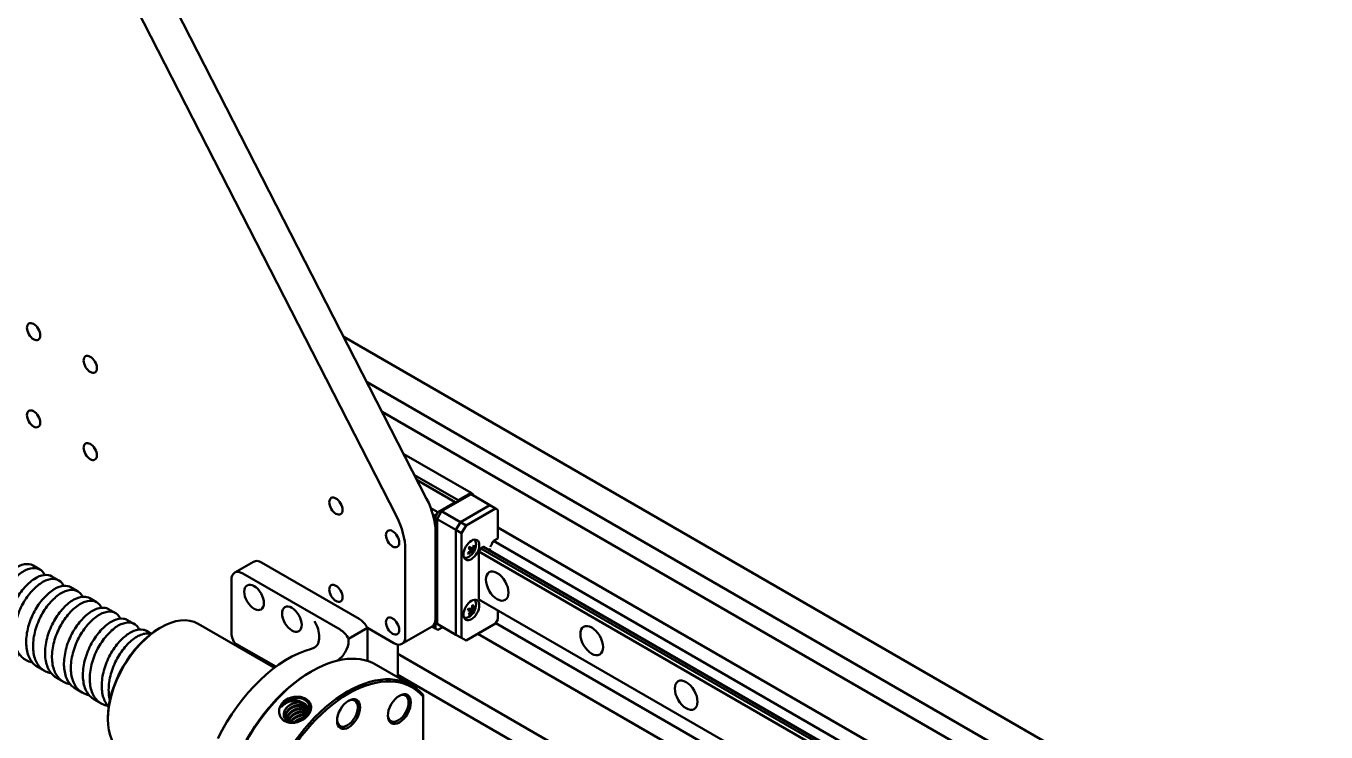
# Model space of a CAD drawing. Header units: millimetres. Extents: x 0 to 420, y 0 to 297.
# Drawn here: x 128.9 to 210, y 108.6 to 152.7 of the extents above; entities that cross this region are included whole.
import ezdxf

# ---------------------------------------------------------------- set-up
doc = ezdxf.new("R2010")
doc.units = ezdxf.units.MM
doc.header["$LTSCALE"] = 0.75
doc.layers.add('Visible', color=7, linetype='Continuous', lineweight=50)

msp = doc.modelspace()

# ---------------------------------------------------------------- linework, layer by layer
at = {"layer": 'Visible', "extrusion": (0, 0.816497, 0.57735)}
for p, q in [((153.929, 123.186, 64.728), (129.316, 171.265, 68.582)), ((152.043, 122.097, 66.268), (127.431, 170.177, 70.121)), ((148.759, 133.285, 46.823), (214.287, 95.453, 100.327)), ((150.21, 130.451, 50.215), (212.81, 94.309, 101.328)), ((151.156, 128.602, 53.7), (211.326, 93.863, 102.829)), ((156.696, 123.551, 62.948), (152.502, 125.972, 59.524)), ((155.894, 123.089, 63.603), (153.175, 124.659, 61.382)), ((155.706, 122.98, 63.757), (153.333, 124.35, 61.819)), ((156.696, 123.47, 62.891), (154.857, 122.408, 64.392)), ((156.696, 123.551, 62.948), (155.894, 123.089, 63.603)), ((156.837, 123.47, 62.717), (156.696, 123.551, 62.948)), ((157.874, 122.789, 63.853), (156.696, 123.47, 62.891)), ((156.837, 123.388, 62.66), (156.837, 123.47, 62.717)), ((154.622, 122.354, 64.642), (154.186, 122.606, 64.286)), ((155.706, 122.98, 63.757), (154.622, 122.354, 64.642)), ((157.874, 122.789, 63.853), (156.036, 121.728, 65.354)), ((157.874, 122.789, 63.853), (156.036, 121.728, 65.354)), ((158.228, 122.585, 64.141), (156.389, 121.524, 65.643)), ((158.228, 122.585, 64.141), (157.874, 122.789, 63.853)), ((158.369, 122.504, 63.91), (158.228, 122.585, 64.141)), ((158.369, 120.707, 62.64), (158.369, 122.504, 63.91)), ((154.48, 122.109, 64.642), (154.319, 122.202, 64.51)), ((154.622, 122.354, 64.642), (154.48, 122.109, 64.642)), ((154.48, 122.109, 64.642), (154.48, 120.34, 63.391)), ((154.857, 122.408, 64.392), (154.574, 121.918, 64.392)), ((155.753, 121.238, 65.354), (154.574, 121.918, 64.392)), ((154.574, 121.918, 64.392), (154.574, 115.386, 59.773)), ((156.036, 121.728, 65.354), (154.857, 122.408, 64.392)), ((156.036, 121.728, 65.354), (155.753, 121.238, 65.354)), ((156.036, 121.728, 65.354), (155.753, 121.238, 65.354)), ((156.389, 121.524, 65.643), (156.036, 121.728, 65.354)), ((154.48, 121.118, 63.941), (154.48, 115.672, 60.09)), ((155.753, 121.238, 65.354), (155.753, 114.706, 60.735)), ((156.107, 121.034, 65.643), (155.753, 121.238, 65.354)), ((155.753, 121.238, 65.354), (155.753, 114.706, 60.735)), ((156.389, 121.524, 65.643), (156.107, 121.034, 65.643)), ((156.107, 121.034, 65.643), (156.107, 114.502, 61.024)), ((158.369, 121.383, 61.674), (209.594, 91.809, 103.499)), ((152.595, 114.584, 61.63), (152.595, 120.03, 65.481)), ((154.48, 120.34, 63.391), (154.574, 120.285, 63.237)), ((154.574, 120.285, 63.237), (154.574, 117.019, 60.928)), ((156.555, 120.124, 63.814), (156.617, 120.05, 63.687)), ((156.798, 120.007, 64.121), (156.568, 120.139, 63.933)), ((156.751, 120.062, 64.217), (156.583, 120.159, 64.079)), ((156.61, 120.041, 63.689), (156.617, 120.05, 63.687)), ((156.617, 120.05, 63.687), (156.858, 119.911, 63.884)), ((156.911, 120.232, 64.046), (156.856, 120.263, 64.001)), ((157.191, 119.891, 63.506), (157.309, 120.095, 63.506)), ((157.306, 120.091, 63.502), (207.943, 90.856, 104.846)), ((157.309, 120.095, 63.506), (157.468, 120.187, 63.377)), ((157.463, 120.184, 63.37), (208.102, 90.947, 104.717)), ((157.496, 120.195, 63.313), (208.145, 90.953, 104.668)), ((157.899, 120.182, 62.845), (157.899, 120.184, 62.846)), ((158.099, 120.551, 62.851), (208.738, 91.315, 104.197)), ((158.1, 120.552, 62.86), (158.369, 120.707, 62.64)), ((143.138, 119.26, 53.355), (141.959, 118.579, 54.317)), ((143.638, 119.21, 53.932), (149.711, 115.704, 58.89)), ((156.727, 119.912, 64.141), (156.664, 119.948, 64.089)), ((157.191, 116.897, 61.389), (157.191, 119.891, 63.506)), ((157.191, 119.886, 63.503), (207.825, 90.652, 104.846)), ((129.383, 119.021, 41.733), (129.813, 118.772, 42.084)), ((148.532, 115.024, 59.853), (142.459, 118.53, 54.894)), ((130.561, 118.34, 42.695), (130.991, 118.092, 43.047)), ((131.74, 117.66, 43.658), (132.17, 117.412, 44.009)), ((141.752, 118.122, 53.74), (141.752, 114.856, 51.43)), ((132.918, 116.98, 44.62), (133.348, 116.731, 44.971)), ((154.574, 117.019, 60.928), (154.48, 117.074, 60.851)), ((154.574, 117.019, 60.928), (154.48, 116.856, 60.928)), ((154.48, 116.856, 60.928), (154.48, 115.087, 59.677)), ((157.191, 116.901, 61.393), (207.825, 87.667, 102.736)), ((157.309, 116.829, 61.197), (157.191, 116.897, 61.389)), ((157.312, 116.831, 61.194), (157.309, 116.829, 61.197)), ((134.097, 116.299, 45.582), (134.527, 116.051, 45.933)), ((156.68, 116.183, 61.561), (156.512, 116.28, 61.423)), ((156.751, 116.17, 61.465), (156.521, 116.303, 61.277)), ((156.623, 116.305, 61.031), (156.529, 116.322, 61.159)), ((156.558, 115.992, 61.345), (156.613, 115.96, 61.39)), ((156.623, 116.305, 61.031), (156.627, 116.315, 61.033)), ((156.864, 116.166, 61.228), (156.623, 116.305, 61.031)), ((156.798, 116.279, 61.485), (156.735, 116.315, 61.434)), ((158.369, 115.645, 59.061), (158.369, 116.221, 59.468)), ((135.275, 115.619, 46.544), (135.705, 115.37, 46.896)), ((137.274, 115.114, 51.902), (137.345, 115.155, 52.017)), ((144.434, 112.64, 53.206), (139.678, 115.386, 49.323)), ((152.387, 114.126, 61.053), (154.273, 115.214, 59.513)), ((154.48, 115.087, 59.677), (154.266, 115.211, 59.502)), ((155.753, 114.706, 60.735), (154.574, 115.386, 59.773)), ((154.622, 115.005, 59.446), (154.928, 115.182, 59.195)), ((156.389, 114.339, 60.562), (158.228, 115.4, 59.061)), ((158.228, 115.4, 59.061), (158.369, 115.645, 59.061)), ((158.239, 115.419, 56.925), (208.13, 86.614, 97.661)), ((136.454, 114.938, 47.507), (136.754, 114.765, 47.752)), ((150.238, 115.128, 59.128), (149.059, 114.447, 60.09)), ((149.059, 114.316, 59.997), (149.059, 114.447, 60.09)), ((149.059, 114.447, 60.09), (149.059, 114.447, 60.09)), ((150.238, 113.065, 57.67), (150.238, 115.128, 59.128)), ((150.238, 115.128, 59.128), (151.887, 114.175, 60.475)), ((150.238, 113.065, 57.67), (150.238, 115.128, 59.128)), ((154.48, 115.087, 59.677), (154.622, 115.005, 59.446)), ((156.107, 114.502, 61.024), (155.753, 114.706, 60.735)), ((156.107, 114.502, 61.024), (156.389, 114.339, 60.562)), ((157.122, 114.761, 54.221), (207.002, 85.963, 94.949)), ((144.527, 112.71, 53.311), (141.932, 114.207, 51.192)), ((152.123, 114.086, 56.082), (152.123, 112.05, 54.642)), ((152.123, 113.507, 48.082), (203.416, 83.893, 89.963)), ((129.662, 112.701, 44.139), (130.092, 112.453, 44.49)), ((152.988, 111.55, 58.83), (150.773, 112.83, 57.021)), ((130.841, 112.021, 45.101), (131.271, 111.772, 45.452)), ((146.702, 112.393, 61.524), (146.773, 112.433, 61.64)), ((152.123, 112.204, 46.291), (202.288, 83.241, 87.251)), ((132.019, 111.34, 46.063), (132.449, 111.092, 46.414)), ((133.198, 110.66, 47.026), (133.628, 110.411, 47.377)), ((153.702, 104.824, 53.372), (153.702, 110.848, 57.632)), ((134.045, 109.521, 51.902), (134.045, 109.44, 52.017))]:
    msp.add_line(p, q, dxfattribs=at)
at = {"layer": 'Visible', "extrusion": (0.707107, 0.408248, -0.57735)}
for centre in [(51.007, 141.405, 119.097), (47.472, 144.94, 119.097), (46.293, 136.691, 119.097), (42.758, 140.226, 119.097), (32.151, 160.261, 119.097), (28.615, 163.797, 119.097), (27.437, 155.547, 119.097), (23.901, 159.083, 119.097)]:
    msp.add_circle(centre, 0.583, dxfattribs=at)
at = {"layer": 'Visible', "extrusion": (-0.707107, 0.408248, -0.57735)}
for centre, radius in [((-182.281, 8.669, -98.871), 0.7), ((-171.433, 3.742, -96.704), 1.017), ((-169.578, 8.22, -96.704), 1.017)]:
    msp.add_circle(centre, radius, dxfattribs=at)
at = {"layer": 'Visible', "extrusion": (-0.707107, -0.408248, 0.57735)}
for centre, radius in [((-22.799, 164.898, -123.43), 1), ((-29.77, 150.032, -117.43), 0.867), ((-27.413, 152.389, -117.43), 0.867), ((-16.907, 170.791, -123.43), 1), ((-11.014, 176.684, -123.43), 1)]:
    msp.add_circle(centre, radius, dxfattribs=at)
at = {"layer": 'Visible', "extrusion": (0.707107, -0.408248, 0.57735)}
msp.add_circle((179.029, 5.417, 98.871), 0.7, dxfattribs=at)
at = {"layer": 'Visible', "extrusion": (-0.707107, -0.408248, 0.57735)}
for centre, radius, start, end in [((-30.008, 162.055, -121.764), 3.333, 45, 85), ((-30.713, 149.56, -119.097), 1, 135, 180), ((-24.64, 155.633, -119.097), 1, 86.81032, 135), ((-23.642, 158.988, -121.764), 1, 360, 45)]:
    msp.add_arc(centre, radius, start, end, dxfattribs=at)
at = {"layer": 'Visible', "extrusion": (-0.707107, 0.408248, -0.57735)}
for centre, radius, start, end in [((-184.522, 9.682, -96.704), 0.167, 261.8699, 8.1301), ((-182.281, 8.669, -98.638), 0.643, 184.42863, 224.94289), ((-182.76, 7.649, -98.871), 0.0833, 135, 196.18085), ((-183.085, 6.994, -98.871), 0.0833, 50, 104.39105), ((-183.392, 7.016, -98.871), 0.0833, 67.29097, 135), ((-182.281, 8.669, -98.638), 0.643, 315.05711, 355.57263), ((-179.029, 5.417, -98.638), 0.643, 184.42669, 224.94289), ((-179.029, 5.417, -98.638), 0.643, 315.05711, 355.57331), ((-165.1, 3.742, -80.038), 4.567, 45, 135), ((-165.1, 3.742, -91.371), 7.9, 83.33245, 150.19899), ((-172.823, 8.165, -91.371), 1, 315, 330.19899), ((-165.1, 3.742, -93.371), 7.9, 83.33245, 135), ((-165.1, 3.742, -96.604), 8, 78.55731, 191.44269), ((-165.1, 3.742, -96.704), 7.9, 78.77536, 191.22464)]:
    msp.add_arc(centre, radius, start, end, dxfattribs=at)
at = {"layer": 'Visible', "extrusion": (0.707107, 0.408248, -0.57735)}
for centre, radius, start, end in [((30.008, 162.055, 119.097), 3.333, 95, 135), ((30.713, 149.56, 117.43), 1, 315, 45), ((27.885, 146.732, 117.43), 1, 273.18968, 315), ((24.64, 155.633, 117.43), 1, 45, 93.18968), ((23.642, 158.988, 119.097), 1, 135, 225)]:
    msp.add_arc(centre, radius, start, end, dxfattribs=at)
at = {"layer": 'Visible', "extrusion": (-0.386831, 0.460146, 0.799142)}
for centre, radius, start, end in [((-196.935, 44.916, 46.185), 0.852, 102.13763, 110.20993), ((-196.935, 44.916, 45.928), 0.907, 109.9652, 126.59934), ((-196.935, 44.916, 45.928), 0.907, 85.74822, 102.38236)]:
    msp.add_arc(centre, radius, start, end, dxfattribs=at)
at = {"layer": 'Visible', "extrusion": (-0.591914, -0.788415, 0.167449)}
for centre, radius, start, end in [((52.572, 94.567, -176.569), 0.907, 39.63814, 56.27228), ((52.572, 94.567, -176.312), 0.852, 31.81057, 39.88287), ((52.572, 94.567, -176.569), 0.907, 15.42116, 32.0553)]:
    msp.add_arc(centre, radius, start, end, dxfattribs=at)
at = {"layer": 'Visible', "extrusion": (5.1e-15, -2e-16, -1)}
msp.add_arc((-156.099, 120.357, -63.656), 0.909, 179.95052, 240.04948, dxfattribs=at)
at = {"layer": 'Visible', "extrusion": (0.591914, 0.788415, -0.167449)}
for centre, radius, start, end in [((-52.572, 94.567, 176.689), 0.907, 123.72772, 140.36186), ((-52.572, 94.567, 176.689), 0.907, 147.9447, 164.57884), ((-52.572, 94.567, 176.946), 0.852, 140.11713, 148.18943)]:
    msp.add_arc(centre, radius, start, end, dxfattribs=at)
at = {"layer": 'Visible', "extrusion": (0.386831, -0.460146, -0.799142)}
for centre, radius, start, end in [((196.935, 44.916, -45.808), 0.907, 53.40066, 70.0348), ((196.935, 44.916, -45.808), 0.907, 77.61764, 94.25178), ((196.935, 44.916, -45.551), 0.852, 69.79007, 77.86237)]:
    msp.add_arc(centre, radius, start, end, dxfattribs=at)
at = {"layer": 'Visible', "extrusion": (0.707107, -0.408248, 0.57735)}
for centre, radius, start, end in [((182.89, 7.047, 98.871), 0.0833, 233.14412, 307.79217), ((183.205, 7.462, 98.871), 0.4, 255.60895, 292.70903), ((165.1, 3.742, 80.138), 4.667, 0, 180), ((165.1, 3.742, 93.471), 8, 0, 101.44269), ((172.823, 8.165, 93.371), 1, 223.59484, 315), ((165.1, 3.742, 93.371), 7.9, 45, 101.22464), ((169.578, 8.22, 96.604), 0.917, 138.04573, 41.95428), ((171.433, 3.742, 96.604), 0.917, 138.04573, 41.95428)]:
    msp.add_arc(centre, radius, start, end, dxfattribs=at)
at = {"layer": 'Visible', "extrusion": (-0.591914, 0.104932, 0.799142)}
for centre, radius, start, end in [((-142.058, 143.234, -31.097), 0.852, 69.79007, 77.86237), ((-142.058, 143.234, -31.354), 0.907, 53.40066, 70.0348), ((-142.058, 143.234, -31.354), 0.907, 77.61764, 94.25178)]:
    msp.add_arc(centre, radius, start, end, dxfattribs=at)
at = {"layer": 'Visible', "extrusion": (-0.386831, -0.90682, -0.167449)}
for centre, radius, start, end in [((97.83, 31.924, -176.274), 0.907, 39.63814, 56.27228), ((97.83, 31.924, -176.017), 0.852, 31.81057, 39.88287), ((97.83, 31.924, -176.274), 0.907, 15.42116, 32.0553)]:
    msp.add_arc(centre, radius, start, end, dxfattribs=at)
at = {"layer": 'Visible', "extrusion": (0.386831, 0.90682, 0.167449)}
for centre, radius, start, end in [((-97.83, 31.924, 176.394), 0.907, 123.72772, 140.36186), ((-97.83, 31.924, 176.651), 0.852, 140.11713, 148.18943), ((-97.83, 31.924, 176.394), 0.907, 147.9447, 164.57884)]:
    msp.add_arc(centre, radius, start, end, dxfattribs=at)
at = {"layer": 'Visible', "extrusion": (1.2e-15, -2e-16, -1)}
msp.add_arc((-156.099, 116.601, -61), 0.909, 179.95052, 240.04948, dxfattribs=at)
at = {"layer": 'Visible', "extrusion": (0.591914, -0.104932, -0.799142)}
for centre, radius, start, end in [((142.058, 143.234, 31.474), 0.907, 109.9652, 126.59934), ((142.058, 143.234, 31.474), 0.907, 85.74822, 102.38236), ((142.058, 143.234, 31.731), 0.852, 102.13763, 110.20993)]:
    msp.add_arc(centre, radius, start, end, dxfattribs=at)
at = {"layer": 'Visible', "extrusion": (-0.270598, 0.598115, 0.754344)}
msp.add_arc((-178.122, 11.664, 74.355), 0.783, 218.06036, 307.23554, dxfattribs=at)
at = {"layer": 'Visible', "extrusion": (-0.5, -0.288675, -0.816497)}
msp.add_ellipse((146.231, 115.132, 58.843), major_axis=(-0.707, 1.225), ratio=0.707107, start_param=1.570796, end_param=3.141593, dxfattribs=at)
at = {"layer": 'Visible'}
for points, knots in [([(129.383, 119.021, 41.733), (129.382, 119.021, 41.734), (129.381, 119.022, 41.736), (129.232, 119.107, 42.04), (129.048, 119.135, 42.338), (128.643, 119.065, 42.898), (128.428, 118.968, 43.155), (127.983, 118.656, 43.607), (127.758, 118.44, 43.793), (127.35, 117.932, 44.05), (127.169, 117.649, 44.123), (126.869, 117.027, 44.17), (126.754, 116.694, 44.138), (126.609, 116.024, 43.968), (126.582, 115.693, 43.829), (126.622, 115.098, 43.468), (126.689, 114.835, 43.257), (126.918, 114.381, 42.78), (127.08, 114.2, 42.517), (127.287, 114.072, 42.238), (127.296, 114.067, 42.226), (127.305, 114.062, 42.214)], [-98.067352, -98.067352, -98.067352, -98.067352, -98.066043, -98.066043, -97.751814, -97.751814, -97.439443, -97.439443, -97.114919, -97.114919, -96.807048, -96.807048, -96.491058, -96.491058, -96.169895, -96.169895, -95.862664, -95.862664, -95.544002, -95.544002, -95.529812, -95.529812, -95.529812, -95.529812]), ([(128.149, 113.669, 42.067), (128.131, 113.672, 42.087), (128.113, 113.675, 42.107), (127.861, 113.725, 42.39), (127.653, 113.837, 42.662), (127.319, 114.175, 43.184), (127.194, 114.395, 43.429), (127.041, 114.911, 43.863), (127.014, 115.2, 44.05), (127.047, 115.837, 44.341), (127.112, 116.179, 44.44), (127.326, 116.844, 44.522), (127.47, 117.162, 44.51), (127.822, 117.748, 44.379), (128.027, 118.01, 44.259), (128.461, 118.448, 43.914), (128.686, 118.617, 43.694), (129.118, 118.831, 43.192), (129.322, 118.877, 42.919), (129.696, 118.85, 42.332), (129.856, 118.773, 42.019), (130.03, 118.579, 41.578), (130.075, 118.51, 41.447), (130.111, 118.431, 41.318)], [-16.030081, -16.030081, -16.030081, -16.030081, -16.006193, -16.006193, -15.686164, -15.686164, -15.37247, -15.37247, -15.0648, -15.0648, -14.742743, -14.742743, -14.432753, -14.432753, -14.117184, -14.117184, -13.79943, -13.79943, -13.493037, -13.493037, -13.172415, -13.172415, -13.032323, -13.032323, -13.032323, -13.032323]), ([(130.561, 118.34, 42.695), (130.425, 118.419, 42.972), (130.261, 118.449, 43.244), (129.881, 118.404, 43.785), (129.668, 118.319, 44.047), (129.225, 118.03, 44.511), (128.999, 117.824, 44.706), (128.585, 117.332, 44.983), (128.398, 117.054, 45.067), (128.085, 116.44, 45.134), (127.963, 116.11, 45.113), (127.801, 115.44, 44.964), (127.765, 115.106, 44.835), (127.787, 114.501, 44.49), (127.844, 114.232, 44.285), (128.054, 113.762, 43.819), (128.207, 113.57, 43.56), (128.425, 113.417, 43.255), (128.454, 113.398, 43.216), (128.484, 113.381, 43.176)], [-93.000017, -93.000017, -93.000017, -93.000017, -92.714731, -92.714731, -92.40516, -92.40516, -92.083537, -92.083537, -91.776023, -91.776023, -91.462741, -91.462741, -91.143004, -91.143004, -90.837764, -90.837764, -90.521471, -90.521471, -90.474886, -90.474886, -90.474886, -90.474886]), ([(129.327, 112.989, 43.03), (129.287, 112.995, 43.074), (129.247, 113.003, 43.119), (128.978, 113.072, 43.43), (128.777, 113.196, 43.701), (128.459, 113.554, 44.218), (128.343, 113.782, 44.458), (128.208, 114.313, 44.882), (128.19, 114.609, 45.062), (128.241, 115.254, 45.335), (128.315, 115.596, 45.423), (128.543, 116.256, 45.484), (128.693, 116.568, 45.462), (129.058, 117.145, 45.311), (129.268, 117.403, 45.179), (129.707, 117.823, 44.813), (129.932, 117.98, 44.585), (130.36, 118.169, 44.073), (130.56, 118.203, 43.797), (130.923, 118.152, 43.204), (131.077, 118.063, 42.891), (131.228, 117.868, 42.482), (131.261, 117.812, 42.38), (131.289, 117.75, 42.281)], [-21.081049, -21.081049, -21.081049, -21.081049, -21.026792, -21.026792, -20.706855, -20.706855, -20.394529, -20.394529, -20.085382, -20.085382, -19.764843, -19.764843, -19.45633, -19.45633, -19.137532, -19.137532, -18.82158, -18.82158, -18.51636, -18.51636, -18.196553, -18.196553, -18.087946, -18.087946, -18.087946, -18.087946]), ([(131.74, 117.66, 43.658), (131.618, 117.731, 43.906), (131.472, 117.762, 44.152), (131.118, 117.74, 44.671), (130.907, 117.666, 44.937), (130.467, 117.4, 45.413), (130.242, 117.206, 45.616), (129.821, 116.729, 45.914), (129.628, 116.457, 46.009), (129.303, 115.851, 46.095), (129.174, 115.525, 46.085), (128.996, 114.856, 45.957), (128.95, 114.519, 45.837), (128.955, 113.904, 45.509), (129.002, 113.629, 45.31), (129.194, 113.144, 44.854), (129.338, 112.942, 44.599), (129.566, 112.762, 44.27), (129.613, 112.73, 44.204), (129.662, 112.701, 44.139)], [-87.951487, -87.951487, -87.951487, -87.951487, -87.69516, -87.69516, -87.386927, -87.386927, -87.066677, -87.066677, -86.757506, -86.757506, -86.44545, -86.44545, -86.125671, -86.125671, -85.820437, -85.820437, -85.505117, -85.505117, -85.427027, -85.427027, -85.427027, -85.427027]), ([(130.506, 112.308, 43.992), (130.445, 112.318, 44.058), (130.386, 112.331, 44.126), (130.101, 112.42, 44.464), (129.904, 112.557, 44.738), (129.601, 112.937, 45.251), (129.494, 113.173, 45.486), (129.377, 113.718, 45.899), (129.368, 114.021, 46.073), (129.438, 114.673, 46.327), (129.52, 115.014, 46.404), (129.763, 115.668, 46.444), (129.919, 115.975, 46.411), (130.294, 116.539, 46.24), (130.507, 116.79, 46.097), (130.949, 117.19, 45.714), (131.172, 117.336, 45.48), (131.596, 117.502, 44.958), (131.794, 117.524, 44.678), (132.146, 117.451, 44.081), (132.293, 117.351, 43.768), (132.424, 117.157, 43.39), (132.447, 117.115, 43.316), (132.468, 117.07, 43.243)], [-26.142397, -26.142397, -26.142397, -26.142397, -26.060562, -26.060562, -25.736072, -25.736072, -25.423734, -25.423734, -25.111114, -25.111114, -24.790697, -24.790697, -24.482331, -24.482331, -24.162032, -24.162032, -23.846494, -23.846494, -23.540541, -23.540541, -23.220141, -23.220141, -23.140666, -23.140666, -23.140666, -23.140666]), ([(132.918, 116.98, 44.62), (132.81, 117.042, 44.839), (132.684, 117.074, 45.058), (132.355, 117.073, 45.554), (132.148, 117.011, 45.823), (131.711, 116.769, 46.311), (131.486, 116.586, 46.522), (131.059, 116.126, 46.841), (130.861, 115.858, 46.947), (130.523, 115.262, 47.054), (130.387, 114.939, 47.054), (130.192, 114.269, 46.946), (130.138, 113.927, 46.835), (130.126, 113.3, 46.521), (130.165, 113.019, 46.327), (130.34, 112.521, 45.88), (130.476, 112.311, 45.629), (130.711, 112.105, 45.279), (130.774, 112.059, 45.19), (130.841, 112.021, 45.101)], [-82.898871, -82.898871, -82.898871, -82.898871, -82.671236, -82.671236, -82.363025, -82.363025, -82.042767, -82.042767, -81.729948, -81.729948, -81.417751, -81.417751, -81.093407, -81.093407, -80.786371, -80.786371, -80.470601, -80.470601, -80.364057, -80.364057, -80.364057, -80.364057]), ([(131.684, 111.628, 44.954), (131.602, 111.641, 45.045), (131.522, 111.661, 45.137), (131.224, 111.773, 45.5), (131.035, 111.92, 45.772), (130.748, 112.317, 46.278), (130.65, 112.56, 46.509), (130.55, 113.118, 46.911), (130.549, 113.429, 47.078), (130.637, 114.087, 47.314), (130.727, 114.428, 47.38), (130.983, 115.075, 47.4), (131.145, 115.376, 47.358), (131.528, 115.927, 47.169), (131.743, 116.17, 47.016), (132.186, 116.551, 46.617), (132.408, 116.686, 46.378), (132.827, 116.832, 45.847), (133.023, 116.843, 45.564), (133.366, 116.749, 44.961), (133.507, 116.637, 44.645), (133.62, 116.444, 44.296), (133.634, 116.417, 44.25), (133.646, 116.389, 44.205)], [-31.223282, -31.223282, -31.223282, -31.223282, -31.111681, -31.111681, -30.788187, -30.788187, -30.476811, -30.476811, -30.161386, -30.161386, -29.842129, -29.842129, -29.534326, -29.534326, -29.212519, -29.212519, -28.895959, -28.895959, -28.587435, -28.587435, -28.262332, -28.262332, -28.212773, -28.212773, -28.212773, -28.212773]), ([(134.097, 116.299, 45.582), (134.009, 116.35, 45.76), (133.91, 116.38, 45.937), (133.61, 116.406, 46.413), (133.394, 116.357, 46.701), (132.952, 116.131, 47.21), (132.728, 115.961, 47.427), (132.304, 115.527, 47.761), (132.105, 115.272, 47.876), (131.752, 114.686, 48.009), (131.604, 114.358, 48.021), (131.394, 113.692, 47.933), (131.332, 113.36, 47.837), (131.298, 112.73, 47.55), (131.325, 112.439, 47.362), (131.48, 111.915, 46.921), (131.609, 111.691, 46.67), (131.853, 111.451, 46.292), (131.933, 111.39, 46.178), (132.019, 111.34, 46.063)], [-77.819431, -77.819431, -77.819431, -77.819431, -77.633984, -77.633984, -77.30967, -77.30967, -76.992618, -76.992618, -76.685403, -76.685403, -76.36362, -76.36362, -76.049902, -76.049902, -75.738328, -75.738328, -75.4164, -75.4164, -75.27865, -75.27865, -75.27865, -75.27865]), ([(132.863, 110.947, 45.916), (132.757, 110.964, 46.032), (132.656, 110.993, 46.151), (132.346, 111.13, 46.541), (132.164, 111.288, 46.81), (131.895, 111.704, 47.308), (131.806, 111.953, 47.533), (131.724, 112.525, 47.925), (131.733, 112.844, 48.084), (131.839, 113.51, 48.3), (131.938, 113.848, 48.355), (132.208, 114.488, 48.353), (132.376, 114.783, 48.301), (132.767, 115.319, 48.091), (132.985, 115.554, 47.928), (133.428, 115.914, 47.513), (133.649, 116.037, 47.267), (134.064, 116.16, 46.727), (134.256, 116.159, 46.44), (134.587, 116.041, 45.834), (134.72, 115.918, 45.52), (134.815, 115.731, 45.203), (134.82, 115.72, 45.185), (134.825, 115.709, 45.167)], [-36.286323, -36.286323, -36.286323, -36.286323, -36.143527, -36.143527, -35.822093, -35.822093, -35.512713, -35.512713, -35.194745, -35.194745, -34.877793, -34.877793, -34.571884, -34.571884, -34.251429, -34.251429, -33.937509, -33.937509, -33.629238, -33.629238, -33.306966, -33.306966, -33.287453, -33.287453, -33.287453, -33.287453]), ([(135.275, 115.619, 46.544), (135.201, 115.662, 46.696), (135.117, 115.69, 46.848), (134.842, 115.731, 47.299), (134.632, 115.694, 47.586), (134.194, 115.493, 48.106), (133.97, 115.332, 48.331), (133.541, 114.915, 48.683), (133.34, 114.667, 48.808), (132.975, 114.094, 48.961), (132.821, 113.77, 48.984), (132.595, 113.105, 48.916), (132.524, 112.771, 48.829), (132.474, 112.136, 48.56), (132.492, 111.841, 48.38), (132.628, 111.303, 47.952), (132.748, 111.069, 47.703), (132.997, 110.798, 47.304), (133.093, 110.72, 47.165), (133.198, 110.66, 47.026)], [-72.74069, -72.74069, -72.74069, -72.74069, -72.582661, -72.582661, -72.262937, -72.262937, -71.94525, -71.94525, -71.638487, -71.638487, -71.317087, -71.317087, -71.002498, -71.002498, -70.693035, -70.693035, -70.370099, -70.370099, -70.20284, -70.20284, -70.20284, -70.20284]), ([(134.041, 110.267, 46.878), (133.913, 110.287, 47.019), (133.793, 110.326, 47.163), (133.472, 110.489, 47.577), (133.299, 110.657, 47.844), (133.046, 111.089, 48.333), (132.966, 111.344, 48.552), (132.902, 111.929, 48.934), (132.918, 112.257, 49.086), (133.044, 112.928, 49.282), (133.15, 113.265, 49.326), (133.434, 113.896, 49.303), (133.608, 114.185, 49.242), (134.006, 114.708, 49.011), (134.227, 114.934, 48.838), (134.67, 115.272, 48.407), (134.889, 115.384, 48.156), (135.299, 115.484, 47.607), (135.488, 115.471, 47.316), (135.801, 115.332, 46.717), (135.923, 115.205, 46.415), (136.003, 115.029, 46.13)], [-41.348051, -41.348051, -41.348051, -41.348051, -41.175185, -41.175185, -40.854305, -40.854305, -40.54548, -40.54548, -40.223208, -40.223208, -39.907162, -39.907162, -39.601166, -39.601166, -39.2806, -39.2806, -38.967836, -38.967836, -38.657813, -38.657813, -38.34709, -38.34709, -38.34709, -38.34709]), ([(136.454, 114.938, 47.507), (136.393, 114.973, 47.63), (136.326, 114.999, 47.754), (136.078, 115.052, 48.177), (135.873, 115.029, 48.465), (135.441, 114.854, 48.994), (135.216, 114.704, 49.229), (134.783, 114.306, 49.6), (134.579, 114.065, 49.737), (134.203, 113.504, 49.91), (134.041, 113.184, 49.943), (133.799, 112.522, 49.897), (133.72, 112.187, 49.82), (133.653, 111.546, 49.569), (133.661, 111.247, 49.398), (133.778, 110.695, 48.982), (133.89, 110.452, 48.737), (134.062, 110.242, 48.449), (134.078, 110.223, 48.422), (134.095, 110.205, 48.395)], [-67.662245, -67.662245, -67.662245, -67.662245, -67.533155, -67.533155, -67.216377, -67.216377, -66.896655, -66.896655, -66.588393, -66.588393, -66.265937, -66.265937, -65.948993, -65.948993, -65.639694, -65.639694, -65.314222, -65.314222, -65.281142, -65.281142, -65.281142, -65.281142]), ([(134.172, 110.63, 49.469), (134.139, 110.757, 49.571), (134.116, 110.892, 49.667), (134.082, 111.336, 49.941), (134.107, 111.665, 50.083), (134.247, 112.336, 50.259), (134.36, 112.67, 50.293), (134.656, 113.294, 50.253), (134.836, 113.578, 50.182), (135.242, 114.091, 49.931), (135.467, 114.31, 49.747), (135.912, 114.628, 49.299), (136.128, 114.728, 49.043), (136.478, 114.794, 48.563), (136.615, 114.789, 48.352), (136.737, 114.753, 48.136)], [-45.744002, -45.744002, -45.744002, -45.744002, -45.592777, -45.592777, -45.270772, -45.270772, -44.954212, -44.954212, -44.64632, -44.64632, -44.321171, -44.321171, -44.008198, -44.008198, -43.781163, -43.781163, -43.781163, -43.781163]), ([(144.724, 109.94, 63.656), (144.723, 109.903, 63.682), (144.725, 109.866, 63.708), (144.743, 109.728, 63.81), (144.781, 109.623, 63.896), (144.902, 109.444, 64.066), (144.986, 109.37, 64.151), (145.077, 109.317, 64.226), (145.169, 109.264, 64.301), (145.281, 109.226, 64.376), (145.524, 109.194, 64.502), (145.654, 109.202, 64.554), (145.9, 109.253, 64.623), (146.032, 109.301, 64.644), (146.274, 109.435, 64.641), (146.384, 109.521, 64.617), (146.556, 109.702, 64.535), (146.627, 109.807, 64.472), (146.713, 110.02, 64.318), (146.729, 110.128, 64.226), (146.711, 110.317, 64.049), (146.677, 110.412, 63.951), (146.562, 110.577, 63.763), (146.48, 110.648, 63.673), (146.297, 110.754, 63.524), (146.183, 110.796, 63.454), (145.934, 110.841, 63.344), (145.8, 110.843, 63.305), (145.545, 110.811, 63.26), (145.408, 110.773, 63.252), (145.159, 110.654, 63.274), (145.047, 110.573, 63.303), (144.876, 110.392, 63.385), (144.807, 110.282, 63.443), (144.741, 110.093, 63.556), (144.727, 110.015, 63.605), (144.724, 109.94, 63.656)], [-0.27209, -0.27209, -0.27209, -0.27209, -0.232571, -0.232571, -0.116285, -0.116285, 0, 0, 0, 0.116285, 0.116285, 0.232571, 0.232571, 0.350515, 0.350515, 0.46846, 0.46846, 0.586404, 0.586404, 0.704348, 0.704348, 0.820634, 0.820634, 0.936919, 0.936919, 1.053205, 1.053205, 1.16949, 1.16949, 1.287434, 1.287434, 1.405379, 1.405379, 1.523323, 1.523323, 1.601748, 1.601748, 1.601748, 1.601748]), ([(145.167, 110.111, 63.337), (145.127, 110.062, 63.365), (145.093, 110.011, 63.398), (145.043, 109.904, 63.472), (145.026, 109.849, 63.513), (145.012, 109.757, 63.589), (145.011, 109.719, 63.621), (145.018, 109.643, 63.689), (145.026, 109.605, 63.725), (145.064, 109.498, 63.832), (145.107, 109.436, 63.902), (145.233, 109.326, 64.047), (145.315, 109.286, 64.113), (145.487, 109.239, 64.223), (145.584, 109.231, 64.27), (145.8, 109.248, 64.346), (145.911, 109.278, 64.368), (146.108, 109.359, 64.385), (146.204, 109.415, 64.381), (146.333, 109.519, 64.353), (146.374, 109.558, 64.34), (146.487, 109.683, 64.29), (146.546, 109.775, 64.244), (146.602, 109.919, 64.159), (146.616, 109.967, 64.129), (146.643, 110.122, 64.025), (146.633, 110.218, 63.951), (146.58, 110.388, 63.808), (146.53, 110.469, 63.732), (146.384, 110.612, 63.578), (146.291, 110.662, 63.511), (146.097, 110.731, 63.398), (145.983, 110.748, 63.349), (145.731, 110.744, 63.274), (145.606, 110.717, 63.256), (145.378, 110.64, 63.247), (145.264, 110.582, 63.258), (145.098, 110.463, 63.303), (145.039, 110.41, 63.326), (144.937, 110.299, 63.385), (144.894, 110.241, 63.419), (144.859, 110.181, 63.458)], [0.000001, 0.000001, 0.000001, 0.000001, 0.062108, 0.062108, 0.12544, 0.12544, 0.170118, 0.170118, 0.21821, 0.21821, 0.312084, 0.312084, 0.419635, 0.419635, 0.53118, 0.53118, 0.660397, 0.660397, 0.797738, 0.797738, 0.869618, 0.869618, 1.016486, 1.016486, 1.088627, 1.088627, 1.251966, 1.251966, 1.435247, 1.435247, 1.641197, 1.641197, 1.871818, 1.871818, 2.131529, 2.131529, 2.421596, 2.421596, 2.609056, 2.609056, 2.792673, 2.792673, 2.792673, 2.792673]), ([(144.859, 110.181, 63.458), (144.896, 110.227, 63.423), (144.939, 110.271, 63.392), (145.03, 110.35, 63.34), (145.083, 110.391, 63.315), (145.248, 110.489, 63.263), (145.361, 110.535, 63.245), (145.537, 110.575, 63.242), (145.595, 110.584, 63.245), (145.733, 110.596, 63.26), (145.84, 110.597, 63.279), (146.049, 110.546, 63.348), (146.132, 110.511, 63.386), (146.204, 110.463, 63.429)], [0, 0, 0, 0, 0.0622694, 0.0622694, 0.1180816, 0.1180816, 0.20559, 0.20559, 0.2477463, 0.2477463, 0.3060869, 0.3060869, 0.3499446, 0.3499446, 0.3499446, 0.3499446])]:
    msp.add_open_spline(points, degree=3, knots=knots, dxfattribs=at)
for points, weights, knots in [([(145.152, 109.397, 63.635), (145.102, 109.483, 63.536), (145.098, 109.587, 63.44), (145.088, 109.826, 63.22), (145.304, 110.038, 63.101), (145.52, 110.25, 62.983), (145.837, 110.305, 63.026), (146.155, 110.359, 63.069), (146.392, 110.216, 63.24), (146.487, 110.159, 63.309), (146.55, 110.075, 63.386)], [0.962274446982, 0.965508803475, 1, 0.923879532511, 1, 0.923879532511, 1, 0.923879532511, 1, 0.968040275847, 0.962917590447], [0.10683608, 0.10683608, 0.10683608, 0.1125, 0.1125, 0.125, 0.125, 0.1375, 0.1375, 0.15, 0.15, 0.15524821, 0.15524821, 0.15524821]), ([(145.145, 109.409, 63.505), (145.121, 109.475, 63.435), (145.12, 109.547, 63.369), (145.116, 109.787, 63.15), (145.335, 109.997, 63.034), (145.555, 110.207, 62.919), (145.873, 110.257, 62.966), (146.191, 110.307, 63.012), (146.424, 110.161, 63.185), (146.5, 110.113, 63.241), (146.555, 110.047, 63.303)], [0.966923518301, 0.975712302979, 1, 0.923879532511, 1, 0.923879532511, 1, 0.923879532511, 1, 0.973893625914, 0.965694203543], [0.20851163, 0.20851163, 0.20851163, 0.2125, 0.2125, 0.225, 0.225, 0.2375, 0.2375, 0.25, 0.25, 0.25428702, 0.25428702, 0.25428702]), ([(145.167, 110.111, 63.337), (145.202, 110.155, 63.308), (145.245, 110.197, 63.286), (145.465, 110.407, 63.17), (145.783, 110.457, 63.217), (146.1, 110.507, 63.264), (146.334, 110.36, 63.436), (146.461, 110.28, 63.53), (146.526, 110.154, 63.637)], [0.974821070068, 0.984081704609, 1, 0.923879532511, 1, 0.923879532511, 1, 0.956999124742, 0.962581116457], [0.122386, 0.122386, 0.122386, 0.125, 0.125, 0.1375, 0.1375, 0.15, 0.15, 0.15706132, 0.15706132, 0.15706132]), ([(146.204, 110.463, 63.429), (146.256, 110.443, 63.459), (146.302, 110.415, 63.492), (146.539, 110.272, 63.662), (146.559, 110.008, 63.851), (146.57, 109.875, 63.947), (146.516, 109.738, 64.021)], [0.97510771636, 0.984326710194, 1, 0.923879532511, 1, 0.960020793914, 0.962036519599], [0.04742624, 0.04742624, 0.04742624, 0.05, 0.05, 0.0625, 0.0625, 0.06906512, 0.06906512, 0.06906512]), ([(145.189, 109.365, 63.21), (145.188, 109.376, 63.199), (145.188, 109.387, 63.189), (145.179, 109.626, 62.969), (145.394, 109.839, 62.85), (145.61, 110.051, 62.731), (145.928, 110.105, 62.775), (146.245, 110.16, 62.818), (146.482, 110.017, 62.989), (146.524, 109.991, 63.019), (146.561, 109.96, 63.052)], [0.992728811728, 0.996171889582, 1, 0.923879532511, 1, 0.923879532511, 1, 0.923879532511, 1, 0.98549385597, 0.976516532809], [0.21187137, 0.21187137, 0.21187137, 0.2125, 0.2125, 0.225, 0.225, 0.2375, 0.2375, 0.25, 0.25, 0.2523821, 0.2523821, 0.2523821]), ([(145.21, 109.35, 63.116), (145.207, 109.589, 62.898), (145.426, 109.798, 62.783), (145.645, 110.008, 62.667), (145.963, 110.058, 62.714), (146.281, 110.108, 62.761), (146.514, 109.961, 62.933), (146.538, 109.946, 62.951), (146.56, 109.929, 62.969)], [0.999201276742, 0.924281011646, 1, 0.923879532511, 1, 0.923879532511, 1, 0.991679310688, 0.98517768195], [0.31256593, 0.31256593, 0.31256593, 0.325, 0.325, 0.3375, 0.3375, 0.35, 0.35, 0.35136637, 0.35136637, 0.35136637]), ([(145.289, 109.304, 62.835), (145.327, 109.484, 62.685), (145.485, 109.639, 62.598), (145.7, 109.852, 62.48), (146.018, 109.906, 62.523), (146.315, 109.957, 62.564), (146.545, 109.832, 62.718)], [0.971102187781, 0.943265615541, 1, 0.923879532511, 1, 0.928440333842, 0.991424923377], [0.31568345, 0.31568345, 0.31568345, 0.325, 0.325, 0.3375, 0.3375, 0.34925106, 0.34925106, 0.34925106]), ([(145.32, 109.29, 62.744), (145.368, 109.457, 62.609), (145.516, 109.599, 62.531), (145.735, 109.809, 62.416), (146.053, 109.859, 62.463), (146.321, 109.901, 62.502), (146.537, 109.799, 62.636)], [0.967516320286, 0.947371137292, 1, 0.923879532511, 1, 0.935113038055, 0.980848566206], [0.41635764, 0.41635764, 0.41635764, 0.425, 0.425, 0.4375, 0.4375, 0.44815531, 0.44815531, 0.44815531]), ([(145.434, 109.255, 62.467), (145.487, 109.353, 62.395), (145.575, 109.44, 62.347), (145.79, 109.652, 62.228), (146.108, 109.707, 62.272), (146.307, 109.741, 62.299), (146.486, 109.692, 62.383)], [0.96275155484, 0.967498260951, 1, 0.923879532511, 1, 0.950965464595, 0.965104100394], [0.41966278, 0.41966278, 0.41966278, 0.425, 0.425, 0.4375, 0.4375, 0.44555213, 0.44555213, 0.44555213]), ([(145.48, 109.246, 62.376), (145.531, 109.327, 62.319), (145.606, 109.399, 62.28), (145.825, 109.609, 62.164), (146.143, 109.659, 62.211), (146.306, 109.685, 62.235), (146.458, 109.655, 62.298)], [0.964935873553, 0.972618368413, 1, 0.923879532511, 1, 0.959444366958, 0.962103375804], [0.52050357, 0.52050357, 0.52050357, 0.525, 0.525, 0.5375, 0.5375, 0.54415978, 0.54415978, 0.54415978]), ([(145.662, 109.238, 62.097), (145.663, 109.239, 62.096), (145.665, 109.241, 62.096), (145.881, 109.453, 61.977), (146.198, 109.507, 62.02), (146.265, 109.519, 62.029), (146.332, 109.521, 62.046)], [0.998833993778, 0.999412461959, 1, 0.923879532511, 1, 0.982888890779, 0.973470589247], [0.52490352, 0.52490352, 0.52490352, 0.525, 0.525, 0.5375, 0.5375, 0.54030987, 0.54030987, 0.54030987]), ([(145.749, 109.246, 62.004), (145.957, 109.417, 61.919), (146.234, 109.46, 61.96), (146.249, 109.462, 61.962), (146.264, 109.464, 61.965)], [0.983622596964, 0.933212538666, 1, 0.996123195377, 0.992641280975], [0.6265326, 0.6265326, 0.6265326, 0.6375, 0.6375, 0.63813662, 0.63813662, 0.63813662])]:
    msp.add_rational_spline(points, weights, degree=2, knots=knots, dxfattribs=at)
at = {"layer": 'Visible', "extrusion": (1, 6.05137e-09, 6.56232e-09)}
msp.add_open_spline([(153.702, 110.848, 57.632), (153.702, 110.884, 57.599), (153.702, 110.919, 57.567), (153.702, 110.955, 57.534)], degree=3, dxfattribs=at)

doc.saveas('drawing.dxf')
